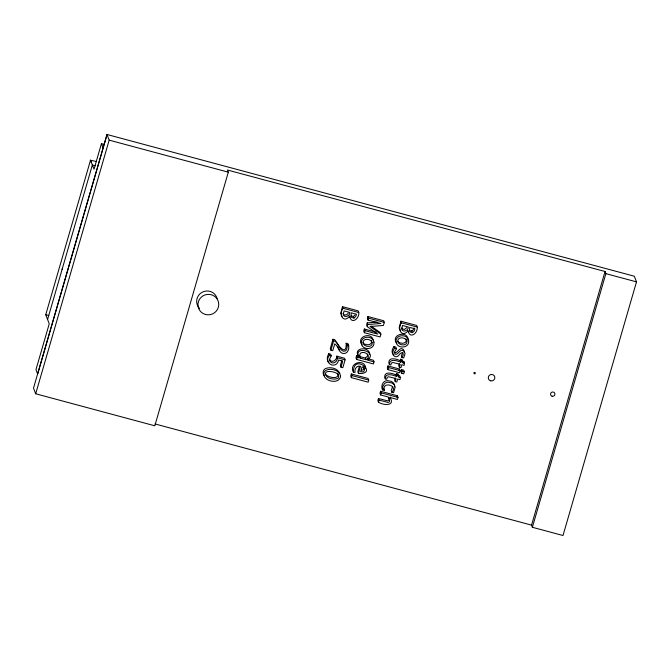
<?xml version="1.0" encoding="UTF-8"?>
<svg xmlns="http://www.w3.org/2000/svg" width="670" height="670" viewBox="0 0 670 670"><rect width="100%" height="100%" fill="white"/><g stroke="black" fill="none" stroke-linecap="round" stroke-linejoin="round"><path stroke-width="1" d="M408.005 340.151C408.34 329.665 389.814 334.598 396.849 343.417M394.463 386.9L394.496 385.685A5.05 4.95 -21.2 0 0 393.164 382.671L391.188 381.322L387.361 380.61A6.097 5.971 -21.2 0 0 384.078 381.833C381.825 383.701 381.238 387.293 382.47 389.865L384.27 390.35C381.716 380.996 398.558 385.208 391.833 392.252L393.583 392.721L395.124 387.319A5.05 4.95 -21.2 0 0 393.801 384.304L391.816 382.955L387.989 382.243A6.097 5.971 -21.2 0 0 384.706 383.466L382.855 386.23L382.47 389.865M358.433 373.458L360.519 366.247C356.658 365.125 354.279 369.137 355.033 372.495L353.366 372.051C353.484 352.127 379.153 374.714 358.433 373.458L357.797 371.825L359.363 366.415M395.233 381.607L396.104 378.625L388.667 376.758L387.26 377.419L386.716 379.262L385.275 378.877C385.083 372.286 393.198 375.058 396.699 376.548L397.117 375.116L396.481 373.483L398.055 373.91L398.692 375.543L398.273 376.976L400.367 377.537L399.973 379.664L397.67 379.044L396.808 382.034L395.233 381.607L394.605 379.974L395.174 377.981M399.37 367.328L400.241 364.338L392.813 362.47L391.397 363.132L390.861 364.983L389.412 364.589C389.228 358.006 397.335 360.778 400.836 362.269L401.255 360.837L400.618 359.204L402.193 359.623L402.829 361.256L402.41 362.688L404.512 363.249L404.111 365.376L401.816 364.765L400.945 367.746L399.37 367.328L398.742 365.694L399.32 363.701M402.771 352.378L401.297 355.887L401.925 357.52L403.675 357.989L405.09 353.584L404.01 351.088C400.024 347.713 398.407 355.619 394.957 354.187L394.471 351.984L396.523 348.727L395.886 347.094L393.96 346.574C392.536 348.609 391.263 351.482 392.762 353.81M403.608 363.04L403.876 361.616L401.255 360.837M341.851 360.401L340.352 365.602L340.98 367.235L342.814 367.721L345.092 359.849L344.464 358.207L336.801 356.155C337.027 360.142 332.027 363.467 329.339 359.639M336.801 356.155L337.437 357.788C337.663 361.775 332.655 365.1 329.967 361.272L329.757 358.609L331.24 355.837L330.603 354.204L328.727 353.701C327.278 356.281 326.273 360.242 328.92 362.445M107.066 134.502L37.671 374.019L35.962 369.631L49.245 323.803L45.736 314.758L90.517 160.214L94.026 169.25L101.438 143.656L104.47 144.469M47.578 319.515L92.359 164.962L95.391 165.775M106.991 134.486L33.5 388.123L35.694 393.784L154.82 425.802L228.311 172.165L227.473 170.021L605.044 271.501L605.873 273.645L532.382 527.282L563.009 535.514L636.5 281.877L634.306 276.216L106.991 134.486L109.185 140.147L35.694 393.784M332.982 339.263L330.293 348.534L330.93 350.167L332.772 350.661L334.732 343.894C338.811 346.114 338.325 353.132 343.651 353.576C348.467 353.752 349.899 347.219 348.015 343.727L346.164 343.224C346.809 357.705 337.345 344.464 334.824 339.757L332.982 339.263L333.618 340.896L330.93 350.167M342.437 306.642L343.065 308.275C338.467 314.188 343.409 323.945 349.623 316.156C351.189 324.925 359.505 318.803 358.81 312.513L358.174 310.88L342.437 306.642L340.745 313.401L342.027 316.424M340.98 367.235L342.739 361.172L338.593 360.058C336.441 370.108 322.932 363.433 329.364 355.334L328.727 353.701M351.315 373.944L350.712 376.021L351.348 377.654L368.14 382.168L368.743 380.091L368.106 378.458L351.315 373.944L351.943 375.577L351.348 377.654M369.572 354.455C369.756 345.611 352.085 347.872 358.768 356.298L356.591 355.72L355.988 357.797L356.624 359.43L373.416 363.944L374.028 361.867L373.391 360.234L367.763 358.718M376.155 332.194L364.329 329.02L363.735 331.081L364.363 332.714L380.108 336.943L380.903 334.213L380.267 332.58L371.046 326.055M380.903 334.213L370.007 326.499L383.433 325.461L384.32 322.396L383.692 320.762L367.947 316.533L367.403 318.426L368.031 320.059L380.87 323.51L367.88 324.506L367.26 326.642L377.771 334.096L364.966 330.653L364.329 329.02M356.624 359.43L357.227 357.353L356.591 355.72M364.363 332.714L364.966 330.653M377.235 322.111L367.244 322.873L366.624 325.009L367.26 326.642M368.031 320.059L368.584 318.166L367.947 316.533M378.475 398.508L377.88 400.585L378.508 402.218C383.424 405.476 395.677 406.229 389.999 397.469L397.411 399.462L398.014 397.394L397.377 395.761L380.585 391.247L379.982 393.315L380.619 394.948L388.089 396.958L389.479 399.203L389.572 401.221A1.466 1.441 -21.2 0 1 387.855 402.394L379.111 400.141L378.475 398.508L387.218 400.76A1.466 1.441 -21.2 0 0 388.943 399.588L388.843 397.57M387.922 365.921L387.319 367.998L387.955 369.631L399.504 372.738L400.107 370.661L399.471 369.028L387.922 365.921L388.55 367.554L387.955 369.631M400.878 321.198L401.514 322.831C396.908 328.736 401.849 338.501 408.072 330.704C409.63 339.481 417.954 333.359 417.251 327.06L416.623 325.427L400.878 321.198L399.194 327.948L400.467 330.972M378.508 402.218L379.111 400.141M380.619 394.948L381.213 392.88L380.585 391.247M396.699 376.548L396.071 374.915L396.481 373.483M400.836 362.269L400.208 360.636L400.618 359.204M399.069 370.409L399.471 369.028M401.565 369.589L400.962 371.666L401.598 373.299L403.692 373.86L404.295 371.791L403.658 370.158L401.565 369.589L402.201 371.222L401.598 373.299M396.975 397.134L397.377 395.761M532.382 527.282L531.553 525.138L605.044 271.501M414.068 328.032L412.712 330.545L410.718 330.963L409.554 330.385M62.394 268.394L62.117 269.332M401.925 357.52L403.248 354.907L402.963 352.814C399.73 351.499 398.826 358.065 395.174 356.641C391.481 355.502 392.62 350.469 394.597 348.207L393.96 346.574M355.025 314.992L353.35 316.458L351.105 315.838M348.308 313.091C347.303 315.026 344.062 315.872 342.914 313.652M406.749 327.647L404.328 329.498L401.715 328.769M359.48 355.594L360.075 356.649L365.393 358.082L367.411 356.122L367.797 354.036M366.021 359.715C372.353 356.515 364.48 350.075 360.368 353.308L359.648 355.284L360.703 358.283L366.021 359.715L365.393 358.082M353.986 318.091L355.661 316.625L356.507 314.247L351.264 312.84L351.03 316.491L351.742 317.471L353.986 318.091L353.35 316.458M412.427 332.647L414.102 331.181L414.948 328.803L409.705 327.396L409.471 331.039L410.182 332.019L412.427 332.647L411.799 331.014M361.423 370.401L363.383 369.647L363.994 367.545L363.617 366.591M96.639 161.579L90.257 160.155L91.447 162.609M45.736 314.758L48.801 315.444M109.185 140.147L228.311 172.165M605.873 273.645L636.5 281.877M401.514 322.831L417.251 327.06M343.065 308.275L358.81 312.513M368.584 318.166L384.32 322.396M394.597 348.207L396.523 348.727M333.618 340.896L335.452 341.39C338.986 343.903 339.07 349.531 343.274 351.197C347.705 352.093 347.814 345.879 346.164 343.224M346.8 344.857L348.651 345.36M400.208 360.636C396.699 359.145 388.592 356.373 388.776 362.956L389.412 364.589M357.227 357.353L359.396 357.931C351.541 344.757 379.17 351.239 367.462 360.1L374.028 361.867M388.55 367.554L400.107 370.661M402.201 371.222L404.295 371.791M329.364 355.334L331.24 355.837M337.437 357.788L345.092 359.849M397.117 375.116L398.692 375.543M396.071 374.915C392.561 373.425 384.454 370.652 384.639 377.243L385.275 378.877M398.34 375.527L399.739 375.904L400.367 377.537M351.943 375.577L368.743 380.091M381.213 392.88L398.014 397.394M154.996 423.934L531.553 525.138M394.32 352.554C397.779 353.986 399.387 346.08 403.373 349.455L404.462 351.951M393.248 354.338L393.843 354.74M397.678 341.273C400.174 344.38 407.603 344.104 406.129 338.802M362.964 342.78C365.46 345.879 372.889 345.603 371.415 340.301M325.193 374.069C327.865 377.495 339.749 380.225 337.822 373.224M362.135 344.916C355.552 336.884 371.691 331.047 373.291 340.511M339.74 350.427L337.345 346.239M324.355 375.987L323.166 373.776L323.258 371.364A4.497 4.405 -21.2 0 1 325.444 368.617C330.335 366.457 337.722 368.274 339.841 373.508M407.737 330.662L408.365 331.91M349.296 316.106L349.924 317.354M390.175 396.992L390.652 398.147M403.876 361.616L404.512 363.249M367.244 322.873L367.88 324.506M391.833 392.252L391.196 390.618L392.662 386.381M383.642 388.717L384.27 390.35M360.075 356.649L360.703 358.283M353.366 372.051C348.308 362.78 365.041 358.19 365.619 368.14M101.438 143.656L103.147 148.045M348.065 344.481L348.157 345.988M199.56 308.451A10.435 10.226 -21.2 0 1 201.997 292.329A10.435 10.226 -21.2 0 1 217.139 298.611M373.927 342.144C375.108 349.991 362.361 350.762 361.365 343.593C360.2 335.779 372.897 335.017 373.927 342.144M408.641 340.645C409.822 348.492 397.076 349.263 396.079 342.094C394.915 334.28 407.611 333.518 408.641 340.645M343.467 313.392C342.546 318.468 350.175 316.684 349.849 312.463L344.104 310.913L343.467 313.392M401.916 327.94C400.987 333.024 408.625 331.24 408.29 327.01L402.544 325.469L401.916 327.94M372.235 342.588C372.788 348.082 364.17 347.177 363.056 343.157C362.503 337.68 371.096 338.61 372.235 342.588M406.95 341.089C407.502 346.574 398.885 345.678 397.771 341.658C397.218 336.181 405.811 337.111 406.95 341.089M364.622 369.178L364.011 371.281L363.199 371.858L360.602 371.808L362.068 366.766L364.254 368.224L364.622 369.178M325.461 373.441C325.478 378.726 334.146 380.058 337.998 378.391C341.599 372.847 330.695 370.694 326.968 371.75A2.529 2.479 -21.2 0 0 325.461 373.441M473.95 372.964C474.913 376.063 476.412 370.786 473.95 372.964M340.595 376.305C339.229 385.108 322.421 381.297 323.886 372.997A4.497 4.405 -21.2 0 1 326.072 370.25C331.131 367.964 339.757 370.125 340.595 376.305M552.13 396.221A2.194 2.152 -21.2 0 0 554.861 393.591A2.194 2.152 -21.2 0 0 551.217 392.612A2.194 2.152 -21.2 0 0 552.13 396.221M490.666 380.82A3.291 3.233 -21.2 0 0 494.753 376.875A3.291 3.233 -21.2 0 0 489.284 375.401A3.291 3.233 -21.2 0 0 490.666 380.82M205.481 314.49A10.435 10.226 -21.2 0 0 218.445 301.977A10.435 10.226 -21.2 0 0 201.117 297.321A10.435 10.226 -21.2 0 0 205.481 314.49"/></g></svg>
